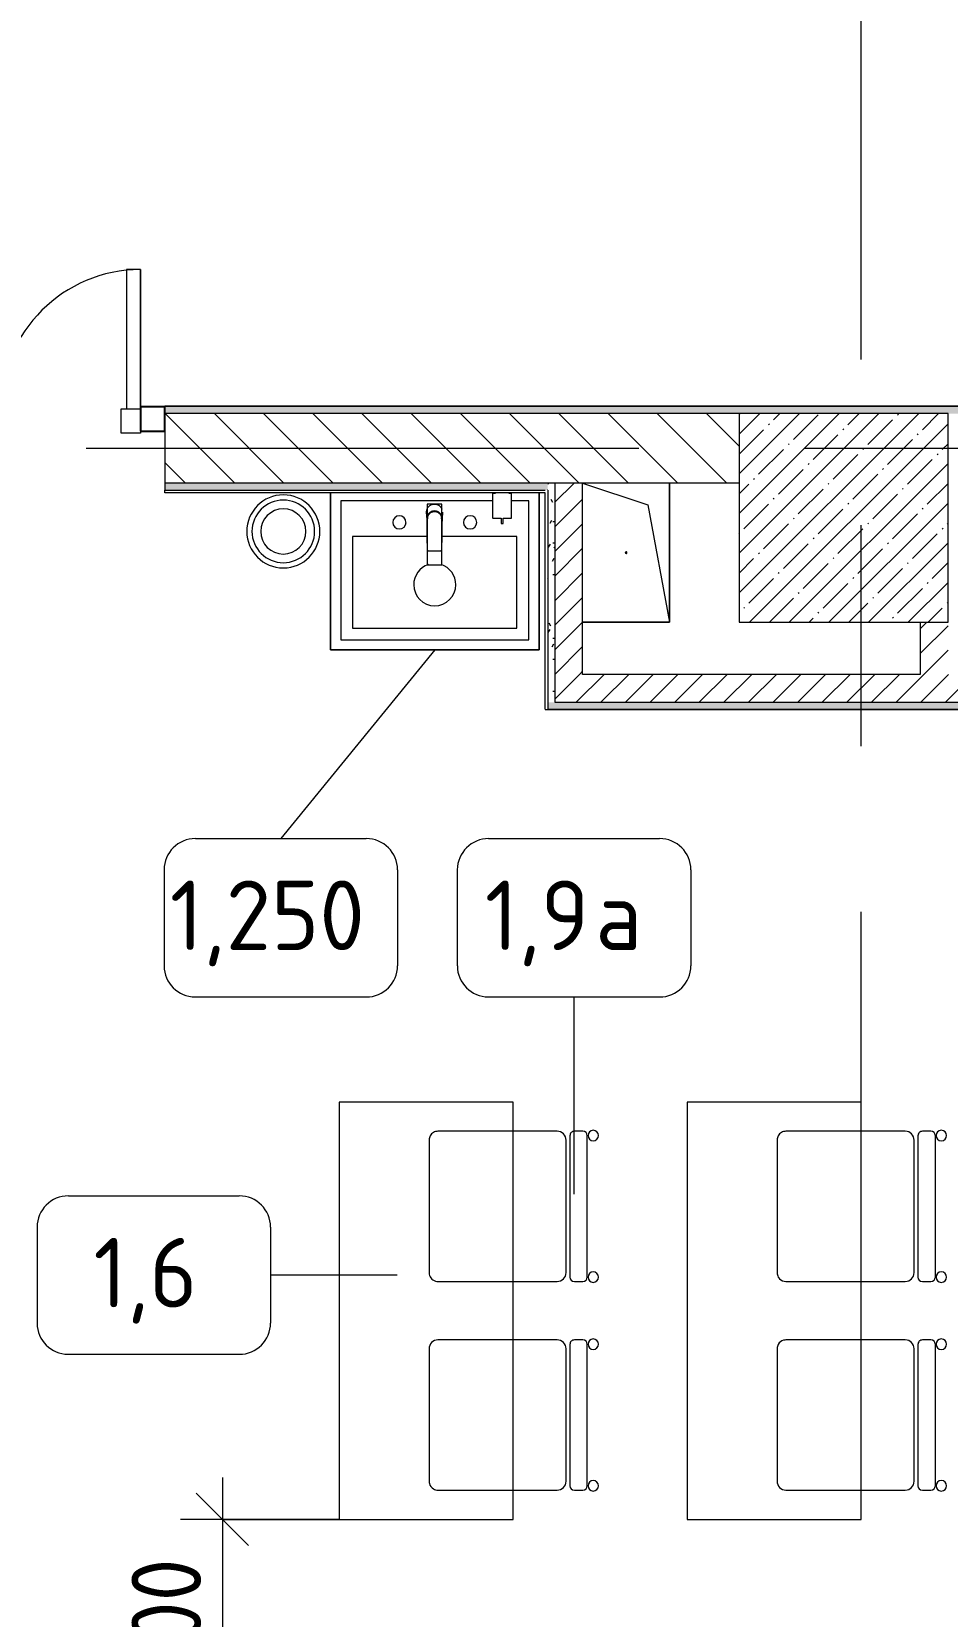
# Model space of a CAD drawing. Header units: millimetres. Extents: x 957 to 217451, y -8553 to 29000.
# Drawn here: x 44120 to 46751, y 4441 to 8998 of the extents above; entities that cross this region are included whole.
import ezdxf

# ---------------------------------------------------------------- set-up
doc = ezdxf.new("R2010")
doc.units = ezdxf.units.MM
doc.linetypes.add('Осевая', pattern=[3175, 635, -476.25, 1587.5, -476.25])
for name, color, linetype, lineweight in [('0-1', 7, 'Continuous', 9), ('A-ANNO-DIMS', 7, 'Continuous', 9), ('A-ANNO-DIMS-100', 7, 'Continuous', 9), ('A-DETL-GENF', 7, 'Continuous', 9), ('A-GENM', 7, 'Continuous', 9), ('A-GLAZ-CWMG', 7, 'Continuous', 9), ('A-GLAZ-CWMG-1', 7, 'Continuous', 25), ('A-WALL', 7, 'Continuous', 9), ('I-FURN-IDEN', 7, 'Continuous', 9), ('I-WALL', 7, 'Continuous', 9), ('P-SANR-FIXT', 7, 'Continuous', 9), ('P-SANR-FIXT-2', 7, 'Continuous', 13), ('S-COLS', 7, 'Continuous', 9), ('Оси-2', 7, 'Осевая', 9)]:
    doc.layers.add(name, color=color, linetype=linetype, lineweight=lineweight)
for name, color, linetype, lineweight, true_color in [('A-DOOR-1', 7, 'Continuous', 9, 0xc0c0c0), ('A-WALL-1', 9, 'Continuous', 9, 0x808080), ('A-WALL-FNSH-1', 9, 'Continuous', 9, 0x808080), ('I-FURN-1', 9, 'Continuous', 9, 0x808080), ('P-SANR-FIXT-1', 9, 'Continuous', 13, 0x808080)]:
    doc.layers.add(name, color=color, linetype=linetype, lineweight=lineweight, true_color=true_color)
doc.styles.add('GOST Common_4', font='GOST_Common.ttf', dxfattribs={"height": 200})
doc.styles.add('ISOCPEUR_3', font='isocpeur.ttf', dxfattribs={"width": 0.9, "height": 200})
doc.dimstyles.new('ISO-2_0_0_9К_Средний_округл2', dxfattribs={"dimscale": 304.8, "dimtxt": 199.196235, "dimasz": 0.492126, "dimexe": 0.393701, "dimexo": 0, "dimgap": 0, "dimtad": 1, "dimdec": 0, "dimrnd": 10, "dimzin": 0, "dimdsep": 46, "dimtxsty": 'ISOCPEUR_3', "dimblk1": 'OBLIQUE', "dimblk2": 'OBLIQUE', "dimsah": 1, "dimcen": 0.09, "dimdle": 0.393701, "dimazin": 0, "dimtfac": 1, "dimtdec": 4, "dimtix": 1, "dimtmove": 0, "dimatfit": 3, "dimfxl": 1, "dimtvp": 1, "dimtolj": 1, "dimtzin": 0, "dimarcsym": 2})
pattern_1 = [(45, (29493.174, 0), (-35.35534, 35.35534), [])]
pattern_2 = [(0, (29493.174, 0), (121.92, 30.48), [10.058, -81.382, 10.058, -81.382, -487.68]), (0, (29493.174, 0), (121.92, 30.48), [-182.88, 10.058, -172.822, 10.058, -81.382, -213.36]), (0, (29493.174, 0), (121.92, 30.48), [-457.2, 10.058, -50.902, 10.058, -142.342]), (120, (29538.894, 15.24), (-87.356454, 90.345817), [10.058, -81.382, 10.058, -81.382, -487.68]), (120, (29538.894, 15.24), (-87.356454, 90.345817), [-182.88, 10.058, -172.822, 10.058, -81.382, -213.36]), (120, (29538.894, 15.24), (-87.356454, 90.345817), [-457.2, 10.058, -50.902, 10.058, -142.342]), (240, (29554.134, 76.2), (-34.563546, -120.825817), [10.058, -81.382, 10.058, -81.382, -487.68]), (240, (29554.134, 76.2), (-34.563546, -120.825817), [-182.88, 10.058, -172.822, 10.058, -81.382, -213.36]), (240, (29554.134, 76.2), (-34.563546, -120.825817), [-457.2, 10.058, -50.902, 10.058, -142.342])]

# ---------------------------------------------------------------- blocks, each defined once
blk = doc.blocks.new('GM_Отверстие прямоугольное _в плите_ - Отверстие-V40-План расстановки мебели и оборудования 3 этажа в осях 1-12')
at = {"layer": 'A-GENM'}
for p, q in [((-200, 125), (200, 125)), ((200, 125), (-200, 125)), ((-137.5, 62.5), (200, 125)), ((200, 125), (200, -125)), ((200, -125), (200, 125)), ((-200, -125), (-137.5, 62.5))]:
    blk.add_line(p, q, dxfattribs=at)
for start, end in [(360, 180), (180, 360)]:
    blk.add_arc((0, 0), 2.5, start, end, dxfattribs=at)
blk = doc.blocks.new('BSC_Колонна _Прямоугольная - 600х600-V43-План расстановки мебели и оборудования 3 этажа в осях 1-12')
at = {"layer": 'S-COLS'}
h = blk.add_hatch(dxfattribs=at)
h.set_pattern_fill('FP_31', color=256, style=0, pattern_type=2)
h.set_pattern_definition([(45, (-16960, -7600), (-57.02463, 57.02463), []), (45, (-16902.975, -7600), (-57.02463, 57.02463), [100.806, -20.161, 3.353, -16.808])])
h.paths.add_polyline_path([(259.7, -300), (300, -300), (300, 300), (-300, 300), (-300, -300)])
for p, q in [((300, 300), (-300, 300)), ((-300, 300), (-300, -300)), ((300, -300), (300, 300)), ((-300, -300), (300, -300))]:
    blk.add_line(p, q, dxfattribs=at)
blk = doc.blocks.new('Стул Breuer - 1_9а-V72-План расстановки мебели и оборудования 3 этажа в осях 1-12')
at = {"layer": 'I-FURN-1'}
for p, q in [((190.5, 241.3), (-190.5, 241.3)), ((-215.9, 215.9), (-215.9, 0)), ((215.9, 0), (215.9, 215.9)), ((-215.9, 0), (-215.9, -127)), ((215.9, -127), (215.9, 0)), ((-215.9, -176.2), (-215.9, -200.8)), ((203.2, -163.5), (-203.2, -163.5)), ((-190.5, -152.4), (190.5, -152.4)), ((215.9, -200.8), (215.9, -176.2)), ((-203.2, -213.5), (203.2, -213.5))]:
    blk.add_line(p, q, dxfattribs=at)
for centre, radius, start, end in [((-190.5, 215.9), 25.4, 90, 165), ((190.5, 215.9), 25.4, 75, 90), ((190.5, 215.9), 25.4, 60, 75), ((190.5, 215.9), 25.4, 45, 60), ((190.5, 215.9), 25.4, 30, 45), ((190.5, 215.9), 25.4, 15, 30), ((-190.5, 215.9), 25.4, 165, 180), ((190.5, 215.9), 25.4, 0, 15), ((-190.5, -127), 25.4, 180, 270), ((190.5, -127), 25.4, 270, 360), ((-203.2, -176.2), 12.7, 90, 180), ((203.2, -176.2), 12.7, 360, 90), ((-203.5, -230.6), 15.1, 360, 180), ((-203.2, -200.8), 12.7, 180, 270), ((203.7, -230.6), 15.1, 360, 180), ((203.2, -200.8), 12.7, 270, 360), ((-203.5, -230.6), 15.1, 180, 360), ((203.7, -230.6), 15.1, 180, 360)]:
    blk.add_arc(centre, radius, start, end, dxfattribs=at)
blk = doc.blocks.new('Стул Breuer - 1_9а-V73-План расстановки мебели и оборудования 3 этажа в осях 1-12')
at = {"layer": 'I-FURN-1'}
for p, q in [((190.5, 241.3), (-190.5, 241.3)), ((-215.9, 215.9), (-215.9, 0)), ((215.9, 0), (215.9, 215.9)), ((-215.9, 0), (-215.9, -127)), ((215.9, -127), (215.9, 0)), ((-215.9, -176.2), (-215.9, -200.8)), ((203.2, -163.5), (-203.2, -163.5)), ((-190.5, -152.4), (190.5, -152.4)), ((215.9, -200.8), (215.9, -176.2)), ((-203.2, -213.5), (203.2, -213.5))]:
    blk.add_line(p, q, dxfattribs=at)
for centre, radius, start, end in [((-190.5, 215.9), 25.4, 150, 180), ((-190.5, 215.9), 25.4, 105, 150), ((-190.5, 215.9), 25.4, 90, 105), ((190.5, 215.9), 25.4, 45, 90), ((190.5, 215.9), 25.4, 0, 45), ((-190.5, -127), 25.4, 180, 270), ((190.5, -127), 25.4, 270, 360), ((-203.2, -176.2), 12.7, 90, 180), ((203.2, -176.2), 12.7, 360, 90), ((-203.5, -230.6), 15.1, 360, 180), ((-203.2, -200.8), 12.7, 180, 270), ((203.7, -230.6), 15.1, 360, 180), ((203.2, -200.8), 12.7, 270, 360), ((-203.5, -230.6), 15.1, 180, 360), ((203.7, -230.6), 15.1, 180, 360)]:
    blk.add_arc(centre, radius, start, end, dxfattribs=at)
blk = doc.blocks.new('Стул Breuer - 1_9а-V74-План расстановки мебели и оборудования 3 этажа в осях 1-12')
at = {"layer": 'I-FURN-1'}
for p, q in [((190.5, 241.3), (-190.5, 241.3)), ((-215.9, 215.9), (-215.9, 0)), ((215.9, 0), (215.9, 215.9)), ((-215.9, 0), (-215.9, -127)), ((215.9, -127), (215.9, 0)), ((-215.9, -176.2), (-215.9, -200.8)), ((203.2, -163.5), (-203.2, -163.5)), ((-190.5, -152.4), (190.5, -152.4)), ((215.9, -200.8), (215.9, -176.2)), ((-203.2, -213.5), (203.2, -213.5))]:
    blk.add_line(p, q, dxfattribs=at)
for centre, radius, start, end in [((-190.5, 215.9), 25.4, 135, 180), ((-190.5, 215.9), 25.4, 120, 135), ((-190.5, 215.9), 25.4, 90, 120), ((190.5, 215.9), 25.4, 60, 90), ((190.5, 215.9), 25.4, 30, 60), ((190.5, 215.9), 25.4, 0, 30), ((-190.5, -127), 25.4, 180, 270), ((190.5, -127), 25.4, 270, 360), ((-203.2, -176.2), 12.7, 90, 180), ((203.2, -176.2), 12.7, 360, 90), ((-203.5, -230.6), 15.1, 360, 180), ((-203.2, -200.8), 12.7, 180, 270), ((203.7, -230.6), 15.1, 360, 180), ((203.2, -200.8), 12.7, 270, 360), ((-203.5, -230.6), 15.1, 180, 360), ((203.7, -230.6), 15.1, 180, 360)]:
    blk.add_arc(centre, radius, start, end, dxfattribs=at)
blk = doc.blocks.new('Стул Breuer - 1_9а-V75-План расстановки мебели и оборудования 3 этажа в осях 1-12')
at = {"layer": 'I-FURN-1'}
for p, q in [((190.5, 241.3), (-190.5, 241.3)), ((-215.9, 215.9), (-215.9, 0)), ((215.9, 0), (215.9, 215.9)), ((-215.9, 0), (-215.9, -127)), ((215.9, -127), (215.9, 0)), ((-215.9, -176.2), (-215.9, -200.8)), ((203.2, -163.5), (-203.2, -163.5)), ((-190.5, -152.4), (190.5, -152.4)), ((215.9, -200.8), (215.9, -176.2)), ((-203.2, -213.5), (203.2, -213.5))]:
    blk.add_line(p, q, dxfattribs=at)
for centre, radius, start, end in [((-190.5, 215.9), 25.4, 135, 180), ((-190.5, 215.9), 25.4, 90, 135), ((190.5, 215.9), 25.4, 60, 90), ((190.5, 215.9), 25.4, 15, 60), ((190.5, 215.9), 25.4, 0, 15), ((-190.5, -127), 25.4, 180, 270), ((190.5, -127), 25.4, 270, 360), ((-203.2, -176.2), 12.7, 90, 180), ((203.2, -176.2), 12.7, 360, 90), ((-203.5, -230.6), 15.1, 360, 180), ((-203.2, -200.8), 12.7, 180, 270), ((203.7, -230.6), 15.1, 360, 180), ((203.2, -200.8), 12.7, 270, 360), ((-203.5, -230.6), 15.1, 180, 360), ((203.7, -230.6), 15.1, 180, 360)]:
    blk.add_arc(centre, radius, start, end, dxfattribs=at)
blk = doc.blocks.new('Стол базовый прямоугольный - 1_6-26174022-План расстановки мебели и оборудования 3 этажа в осях 1-12')
at = {"layer": 'I-FURN-1'}
for p, q in [((600, 250), (-600, 250)), ((-600, 250), (-600, -250)), ((600, -250), (600, 250)), ((-600, -250), (600, -250))]:
    blk.add_line(p, q, dxfattribs=at)
blk = doc.blocks.new('сифон - Для раковины-V125-План расстановки мебели и оборудования 3 этажа в осях 1-12')
at = {"layer": 'P-SANR-FIXT-1'}
for p, q in [((191.2, 40), (191.1, 40)), ((191.1, -40), (191.1, 40)), ((191.1, -40), (191.2, -40))]:
    blk.add_line(p, q, dxfattribs=at)
blk = doc.blocks.new('смеситель для раковины - Default-V126-План расстановки мебели и оборудования 3 этажа в осях 1-12')
at = {"layer": '0-1'}
for p, q in [((21, 151.6), (-21, 151.6)), ((20.3, 111.8), (-20.3, 111.8)), ((-22.8, 2.9), (-21.7, 15.4)), ((-20.7, 17.2), (-20.7, 16.7)), ((-20.3, 19.4), (-20.3, 15.8)), ((20.3, 15.8), (20.3, 19.4)), ((20.8, 16.7), (20.8, 17.2))]:
    blk.add_line(p, q, dxfattribs=at)
at = {"layer": '0-1', "flags": 128}
for points in [[(-21, 151.3), (-21, 147.9), (-21, 145.7), (-21, 145.2), (-21, 144.9), (-21, 144.8), (-21, 144.7), (-21, 144.7)], [(21, 89.1), (21, 88.6), (21, 88.3), (21, 88.3)], [(21.7, 15.4), (22.3, 8.3), (22.8, 2.9)]]:
    blk.add_lwpolyline(points, dxfattribs=at)
at = {"layer": 'P-SANR-FIXT-1'}
for p, q in [((21, 151.6), (-21, 151.6)), ((-21, 151.6), (-21, -23)), ((21, -23), (21, 151.6)), ((-20.3, 111.8), (-20.3, 111.8)), ((-20.3, 111.8), (-20.3, 109.7)), ((20.3, 109.7), (20.3, 111.8)), ((20.3, 111.8), (20.3, 111.8)), ((-21, -23), (21, -23))]:
    blk.add_line(p, q, dxfattribs=at)
at = {"layer": 'P-SANR-FIXT-1', "flags": 128}
for points in [[(-21, 144), (-21, 91), (-21, 37.9)], [(21, 37.9), (21, 91), (21, 144)], [(-20.3, 19.4), (-20.3, 60.2), (-20.3, 109.7)], [(20.3, 109.7), (20.3, 60.2), (20.3, 19.4)], [(-20.3, 15.8), (-20.3, 17.1), (-20.3, 18.4)], [(20.3, 18.4), (20.3, 17.1), (20.3, 15.8)], [(21, 17.1), (21, 22.3), (21, 27.5), (21, 32.7), (21, 37.9)], [(21, 15.1), (21, 15.6), (21, 16.1), (21, 16.6), (21, 17.1)], [(22.9, -1.8), (22.4, 2.9), (22, 7.6), (21.5, 12.3), (21.1, 17.1)], [(21.1, 17.1), (21.5, 12.3), (22, 7.6), (22.4, 2.9), (22.9, -1.8)]]:
    blk.add_lwpolyline(points, dxfattribs=at)
at = {"layer": 'P-SANR-FIXT-1'}
for centre, major_axis, ratio, start_param, end_param in [((-9809.3, 72.1), (-9788.3, 0.5), 0.986286, 3.135948, 3.138103), ((0, 17.2), (20.8, 0), 0.98634, 3.060685, 3.141593), ((0, 17.2), (20.8, 0), 0.98634, 3.141593, 3.395551), ((0, 17.2), (20.8, 0), 0.98634, 3.707105, 3.769911), ((0, 17.2), (20.8, 0), 0.98634, 5.654867, 5.717635), ((0, 17.2), (-20.8, 0), 0.98634, 2.887544, 3.141593), ((0, 17.2), (20.8, 0), 0.98634, 0, 0.080911), ((0, 17.2), (20.8, 0), 0.98634, 4.154533, 5.270098)]:
    blk.add_ellipse(centre, major_axis=major_axis, ratio=ratio, start_param=start_param, end_param=end_param, dxfattribs=at)
for points, knots in [([(-21, 151.6), (-21, 151.7), (-21, 151.5), (-21, 150.5), (-21, 148.7), (-21, 146.9), (-21, 145.2), (-21, 144.4), (-21, 144)], [0.4444444, 0.4444444, 0.4444444, 0.4444444, 0.5555556, 0.6666667, 0.7777778, 0.8888889, 0.9444444, 1, 1, 1, 1]), ([(21, 144), (21, 144.4), (21, 145.2), (21, 146.9), (21, 148.7), (21, 150.5), (21, 151.5), (21, 151.7), (21, 151.6)], [0, 0, 0, 0, 0.0555556, 0.1111111, 0.2222222, 0.3333333, 0.4444444, 0.5555556, 0.5555556, 0.5555556, 0.5555556]), ([(-21.8, 13.9), (-21.8, 14.6), (-21.7, 16.1), (-21.6, 18.9), (-21.5, 22.1), (-21.5, 25.2), (-21.4, 27.9), (-21.4, 30), (-21.4, 31.8), (-21.3, 33.4), (-21.3, 34.5), (-21.3, 35.6), (-21.3, 37), (-21.3, 38.7), (-21.2, 41), (-21.2, 44.2), (-21.2, 48.8), (-21.1, 54.3), (-21.1, 59.3), (-21.1, 63.2), (-21.1, 66.1), (-21.1, 68.8), (-21.1, 72.5), (-21, 78.9), (-21, 84.5), (-21, 88.1)], [0, 0, 0, 0, 0.083333, 0.166667, 0.25, 0.333333, 0.375, 0.416667, 0.458333, 0.479167, 0.5, 0.520833, 0.541667, 0.583333, 0.625, 0.666667, 0.708333, 0.75, 0.791667, 0.8125, 0.833333, 0.854167, 0.875, 0.916667, 1, 1, 1, 1]), ([(21, 88.1), (21, 84.5), (21, 78.9), (21.1, 72.5), (21.1, 68.8), (21.1, 66.1), (21.1, 63.2), (21.1, 59.3), (21.2, 54.3), (21.2, 48.8), (21.2, 44.2), (21.3, 41), (21.3, 38.7), (21.3, 37), (21.3, 35.6), (21.3, 34.5), (21.3, 33.4), (21.4, 31.8), (21.4, 30), (21.4, 27.9), (21.5, 25.2), (21.5, 22.1), (21.6, 18.9), (21.7, 16.1), (21.8, 14.6), (21.8, 13.9)], [0, 0, 0, 0, 0.083333, 0.125, 0.145833, 0.166667, 0.1875, 0.208333, 0.25, 0.291667, 0.333333, 0.375, 0.416667, 0.458333, 0.479167, 0.5, 0.520833, 0.541667, 0.583333, 0.625, 0.666667, 0.75, 0.833333, 0.916667, 1, 1, 1, 1]), ([(-21.1, 17.1), (-21.2, 16.5), (-21.3, 15.4), (-21.5, 13.7), (-21.6, 11.8), (-21.9, 9.3), (-22.1, 7.6), (-22.4, 5.3), (-22.6, 3), (-22.8, 1.4), (-22.9, 0.3)], [0, 0, 0, 0, 0.1, 0.2, 0.3, 0.4, 0.6, 0.7, 0.8, 1, 1, 1, 1]), ([(-22.6, 3.6), (-22.6, 3.8), (-22.5, 4.4), (-22.4, 5.5), (-22.3, 6.9), (-22.2, 8.4), (-22, 10.9), (-21.9, 12.9), (-21.8, 13.9)], [0.3178487, 0.3178487, 0.3178487, 0.3178487, 0.375, 0.5, 0.625, 0.75, 0.875, 1, 1, 1, 1]), ([(21, 15.1), (20.9, 14), (20.5, 11.7), (19.3, 8.5), (17.6, 5.5), (14.8, 1.9), (11.1, -0.9), (6.8, -2.8), (3.4, -3.6), (0, -3.8), (-4.5, -3.5), (-10.1, -1.7), (-14.7, 1.9), (-17.6, 5.5), (-19.3, 8.4), (-20.5, 11.7), (-20.9, 13.9), (-21, 15)], [0, 0, 0, 0, 0.055556, 0.111111, 0.166667, 0.222222, 0.333333, 0.388889, 0.444444, 0.5, 0.555556, 0.666667, 0.777778, 0.833333, 0.888889, 0.944444, 1, 1, 1, 1]), ([(20.3, 19.4), (20.3, 18.2), (20.2, 15.9), (19.3, 12.3), (18, 9.6), (16.8, 7.5), (15.7, 6), (14.5, 4.7), (12.8, 3), (10.4, 1.2), (7.1, -0.4), (2.4, -1.7), (-2.5, -1.7), (-7.1, -0.4), (-10.9, 1.5), (-13.6, 3.7), (-15.4, 5.7), (-16.5, 7.1), (-17.7, 9), (-18.9, 11.5), (-20, 15), (-20.3, 17.7), (-20.3, 19.4)], [0, 0, 0, 0, 0.055556, 0.111111, 0.166667, 0.194444, 0.222222, 0.25, 0.277778, 0.333333, 0.388889, 0.444444, 0.555556, 0.611111, 0.666667, 0.75, 0.770833, 0.791667, 0.833333, 0.875, 0.916667, 1, 1, 1, 1]), ([(20.3, 15.8), (20.3, 13.7), (19.8, 10.7), (17.9, 6.9), (16.3, 4.7), (14.8, 3.1), (13, 1.5), (11.1, 0.2), (9, -0.8), (7.3, -1.5), (5.5, -2), (3.6, -2.4), (1.4, -2.7), (-0.9, -2.7), (-3.3, -2.5), (-5.5, -2), (-7.7, -1.3), (-9.8, -0.4), (-11.7, 0.6), (-13.5, 1.9), (-15.1, 3.4), (-16.9, 5.4), (-19.5, 9.5), (-20.3, 13.2), (-20.3, 15.8)], [0, 0, 0, 0, 0.111111, 0.166667, 0.222222, 0.25, 0.277778, 0.333333, 0.361111, 0.388889, 0.416667, 0.444444, 0.479167, 0.513889, 0.548611, 0.583333, 0.618056, 0.652778, 0.6875, 0.722222, 0.756944, 0.791667, 0.861111, 1, 1, 1, 1]), ([(21.1, 19.2), (21.3, 18.6), (21.7, 16.8), (21.8, 15.1), (21.8, 13.9)], [0.8206896, 0.8206896, 0.8206896, 0.8206896, 0.8888889, 1, 1, 1, 1]), ([(21.1, 17.1), (21.1, 16.7), (21.2, 16), (21.3, 15), (21.4, 13.9), (21.6, 12.5), (21.8, 10.8), (22, 8.7), (22.2, 6.9), (22.4, 5.5), (22.5, 4.5), (22.6, 3.4), (22.7, 2.4), (22.8, 1.5), (22.9, 0.8), (22.9, 0.4), (22.9, 0.3)], [0, 0, 0, 0, 0.0625, 0.125, 0.1875, 0.25, 0.375, 0.5, 0.625, 0.6875, 0.75, 0.8125, 0.875, 0.9375, 0.96875, 1, 1, 1, 1]), ([(21.8, 13.9), (21.8, 13.3), (21.9, 11.9), (22, 10), (22.2, 8.4), (22.2, 7.3), (22.3, 6.4), (22.4, 5.2), (22.6, 3.7), (22.8, 2), (22.9, 0.8), (22.9, 0.3)], [0, 0, 0, 0, 0.083333, 0.166667, 0.25, 0.333333, 0.416667, 0.5, 0.666667, 0.833333, 1, 1, 1, 1]), ([(22.1, 7), (22.2, 6.5), (22.8, 4.3), (23, 2), (22.9, 0.3)], [0.8, 0.8, 0.8, 0.8, 0.85, 1, 1, 1, 1]), ([(-4.9, -22.5), (-5.5, -22.3), (-7.7, -21.7), (-10.7, -20.5), (-13.4, -18.7), (-15.3, -17.2), (-17, -15.4), (-19, -12.9), (-20.6, -10.1), (-21.5, -8), (-21.7, -7.4)], [0.5555556, 0.5555556, 0.5555556, 0.5555556, 0.5833333, 0.6527778, 0.6875, 0.7222222, 0.7569444, 0.7916667, 0.8611111, 0.8888889, 0.8888889, 0.8888889, 0.8888889]), ([(22.9, -1.8), (22.6, -4.5), (21.7, -8.2), (19.1, -12.8), (16.7, -15.9), (13.7, -18.5), (10.4, -20.6), (6.8, -22.1), (3.4, -22.8), (0.5, -23), (-2.2, -22.9), (-3.9, -22.7), (-4.9, -22.5)], [0, 0, 0, 0, 0.1111111, 0.1666667, 0.2222222, 0.2777778, 0.3333333, 0.3888889, 0.4444444, 0.4791667, 0.5138889, 0.554802, 0.554802, 0.554802, 0.554802])]:
    blk.add_open_spline(points, degree=3, knots=knots, dxfattribs=at)
for points in [[(-22.9, 0.3), (-23, 2.1), (-22.8, 3.8), (-22.4, 5.5)], [(-21.8, 13.9), (-21.8, 15.7), (-21.5, 17.5), (-21.1, 19.2)], [(-21.1, 17.1), (-21.1, 16.7), (-21.1, 16), (-21, 15.3), (-21, 15)], [(21, 37.9), (21, 36.1), (21, 32.7), (21.1, 27.5), (21.1, 22.3), (21.1, 18.8), (21.1, 17.1)], [(21.1, 17.1), (21.1, 16.7), (21.1, 16.1), (21, 15.4), (21, 15.1)], [(22.9, 0.3), (22.8, 1.7), (22.5, 4.5), (22, 8.7), (21.5, 12.9), (21.2, 15.7), (21.1, 17.1)], [(22.9, 0.3), (22.9, -0.1), (22.9, -0.4), (22.9, -0.8)]]:
    blk.add_open_spline(points, degree=3, dxfattribs=at)
blk = doc.blocks.new('мусорная корзина - Round_ Metal-V127-План расстановки мебели и оборудования 3 этажа в осях 1-12')
at = {"layer": 'P-SANR-FIXT-1'}
for radius, start, end in [(105, 0, 180), (90, 360, 180), (65, 0, 180), (105, 180, 360), (90, 180, 360), (65, 180, 360)]:
    blk.add_arc((0, 0), radius, start, end, dxfattribs=at)
blk = doc.blocks.new('Мойка кухонная - Раковина Roca Victoria-N Unik 600х460 мм-V124-План расстановки мебели и оборудования 3 этажа в осях 1-12')
at = {"layer": 'P-SANR-FIXT'}
for p, q in [((166, 0), (-270, 0)), ((-270, 0), (-270, -400)), ((270, 0), (221, 0)), ((270, -400), (270, 0)), ((-21.6, -102.3), (-236.6, -102.3)), ((-236.6, -102.3), (-236.6, -366.4)), ((236.1, -102.3), (20.4, -102.3)), ((236.1, -366.4), (236.1, -102.3)), ((-270, -400), (270, -400)), ((-236.6, -366.4), (236.1, -366.4))]:
    blk.add_line(p, q, dxfattribs=at)
for centre, radius, start, end in [((-101.6, -61.9), 19, 90, 180), ((-101.6, -61.9), 19, 360, 90), ((101.6, -61.9), 19.1, 360, 180), ((-101.6, -61.9), 19, 180, 270), ((-101.6, -61.9), 19.1, 270, 360), ((101.6, -61.9), 19.1, 180, 360), ((0, -241.3), 60.5, 107.38, 180), ((0, -241.3), 60.5, 360, 72.6506), ((0, -241.3), 60.5, 180, 360)]:
    blk.add_arc(centre, radius, start, end, dxfattribs=at)
blk = doc.blocks.new('TOY_Диспансер мыло - Дозатор Elegance new 11654 019001 хром-30769669-План расстановки мебели и оборудования 3 этажа в осях 1-12')
at = {"layer": 'A-GENM'}
for p, q in [((122.2, 91.2), (99.5, 91.2)), ((127.9, 106.1), (122.2, 106.1)), ((122.2, 106.1), (122.2, 91.2)), ((127.9, 91.2), (127.9, 106.1)), ((150.5, 91.2), (127.9, 91.2)), ((97.5, 89.2), (97.5, 21.5)), ((152.5, 21.5), (152.5, 89.2)), ((99.5, 19.5), (105, 19.5)), ((105, 19.5), (105, 18)), ((145, 18), (145, 19.5)), ((145, 19.5), (150.5, 19.5))]:
    blk.add_line(p, q, dxfattribs=at)
for centre, start, end in [((99.5, 89.2), 90, 180), ((150.5, 89.2), 360, 90), ((99.5, 21.5), 180, 270), ((150.5, 21.5), 270, 0)]:
    blk.add_arc(centre, 2, start, end, dxfattribs=at)
blk = doc.blocks.new('Прямоугольный импост - 50 x 70 мм-31927764-План расстановки мебели и оборудования 3 этажа в осях 1-12')
at = {"layer": 'A-GLAZ-CWMG-1'}
for p, q in [((-70, 35), (0, 35)), ((-70, -35), (-70, 35)), ((0, 35), (0, -35)), ((0, -35), (-70, -35))]:
    blk.add_line(p, q, dxfattribs=at)
blk = doc.blocks.new('Дверь_Витражная_остекление_ - ДВН_ДАО_Главный вход_1200 в свету Д-22 _п_-31928779-План расстановки мебели и оборудования 3 этажа в осях 1-12')
at = {"layer": 'A-DETL-GENF'}
for p, q in [((-610, 930), (-650, 930)), ((-650, 930), (-650, 35)), ((-610, 30), (-610, 930)), ((650, 430), (610, 430)), ((610, 430), (610, 30)), ((650, 35), (650, 430)), ((-650, 30), (-610, 30)), ((-595, 30), (-650, 30)), ((-595, -40), (-595, 30)), ((595, -40), (595, 30)), ((595, 30), (650, 30)), ((610, 30), (650, 30)), ((-650, -35), (-650, -40)), ((-650, -40), (-595, -40)), ((650, -40), (595, -40)), ((650, -35), (650, -40))]:
    blk.add_line(p, q, dxfattribs=at)
at = {"layer": 'A-DOOR-1'}
for p, q in [((-650, 930), (-650, 35)), ((650, 430), (650, 35))]:
    blk.add_line(p, q, dxfattribs=at)
for centre, radius, start, end in [((-650, 30), 900, 360, 90), ((650, 30), 400, 90, 180)]:
    blk.add_arc(centre, radius, start, end, dxfattribs=at)
blk = doc.blocks.new('Марка_Мебель - В прямоуг_Balcon_Марка-25523697-План расстановки мебели и оборудования 3 этажа в осях 1-12')
at = {"layer": 'I-FURN-IDEN'}
for p, q in [((-2.455, 2.278), (2.455, 2.278)), ((-3.355, 1.378), (-3.355, -1.384)), ((3.355, 1.378), (3.355, -1.378)), ((-2.461, -2.278), (2.455, -2.278))]:
    blk.add_line(p, q, dxfattribs=at)
for centre, radius, start, end in [((-2.455, 1.378), 0.9, 90, 180), ((2.455, 1.378), 0.9, 0, 90), ((-2.461, -1.384), 0.893, 180, 270), ((2.455, -1.378), 0.9, 270, 0)]:
    blk.add_arc(centre, radius, start, end, dxfattribs=at)
blk = doc.blocks.new('DIMBLOCK52-План расстановки мебели и оборудования 3 этажа в осях 1-12')
at = {"layer": 'A-ANNO-DIMS-100'}
for p, q in [((44668.2, 4840.1), (44668.2, 4000.1)), ((45003.2, 4720.1), (44548.2, 4720.1)), ((44668.2, 4720.1), (45003.2, 4720.1)), ((45003.2, 4120.1), (44548.2, 4120.1)), ((44668.2, 4120.1), (45003.2, 4120.1))]:
    blk.add_line(p, q, dxfattribs=at)
at = {"layer": 'A-ANNO-DIMS-100', "lineweight": 20}
for p, q in [((44668.2, 4720.1), (44593.2, 4795.1)), ((44668.2, 4720.1), (44743.2, 4645.1)), ((44668.2, 4120.1), (44593.2, 4195.1)), ((44668.2, 4120.1), (44743.2, 4045.1))]:
    blk.add_line(p, q, dxfattribs=at)
at = {"layer": 'A-ANNO-DIMS-100', "color": 0, "insert": (44406.9, 4230.5), "char_height": 200, "width": 455.087, "attachment_point": 1, "rotation": 90, "line_spacing_factor": 1.149209, "style": 'ISOCPEUR_3'}
blk.add_mtext('600', dxfattribs=at)
blk = doc.blocks.new('_Oblique')
at = {"color": 0, "linetype": 'ByBlock', "lineweight": -2}
blk.add_line((-0.5, -0.5), (0.5, 0.5), dxfattribs=at)

msp = doc.modelspace()

# ---------------------------------------------------------------- hatches: boundary and pattern name
at = {"layer": 'I-WALL'}
h = msp.add_hatch(dxfattribs=at)
h.set_pattern_fill('FP_34', color=256, style=0, pattern_type=2)
h.set_pattern_definition(pattern_2)
h.paths.add_polyline_path([(59302.9, 7900), (60003.2, 7900), (60003.2, 7920), (56958.2, 7920), (56958.2, 7908), (56988.2, 7908), (56988.2, 7900), (59153.2, 7900)])
h.paths.add_polyline_path([(67780.8, 7900), (67780.8, 7920), (62503.2, 7920), (62503.2, 7900), (67763.2, 7900)])
h.paths.add_polyline_path([(55675.7, 7900), (55828.2, 7900), (55828.2, 7908), (55858.2, 7908), (55858.2, 7920), (53544.2, 7920), (53544.2, 7900), (55653.2, 7900)])
h.paths.add_polyline_path([(52003.2, 7900), (52104.2, 7900), (52104.2, 7920), (44502.5, 7920), (44502.5, 7900), (51403.2, 7900)])
h.paths.add_polyline_path([(40991.8, 7900), (43062.5, 7900), (43062.5, 7920), (36023.2, 7920), (36023.2, 7900), (40953.2, 7900)])
h.paths.add_polyline_path([(33251.4, 7900), (33523.2, 7900), (33523.2, 7920), (32778.2, 7920), (32778.2, 7908), (32833.2, 7908), (32833.2, 7900), (33243.2, 7900)])
h.paths.add_polyline_path([(31323.2, 7900), (31323.2, 7908), (31378.2, 7908), (31378.2, 7920), (30743.2, 7920), (30743.2, 7900)])
h = msp.add_hatch(dxfattribs=at)
h.set_pattern_fill('FP_8', color=256, style=0, pattern_type=2)
h.set_pattern_definition([(135, (29493.17, 0), (-70.7107, -70.7107), [])])
h.paths.add_polyline_path([(45535, 7700), (46153.2, 7700), (46153.2, 7900), (44502.5, 7900), (44502.5, 7700), (45366.7, 7700)])
h.paths.add_polyline_path([(39153.2, 7700), (41653.2, 7700), (41653.2, 7900), (40953.2, 7900), (40953.2, 7830), (40153.2, 7830), (40153.2, 7900), (37753.2, 7900), (37753.2, 7700), (38636, 7700)])
h.paths.add_polyline_path([(36023.2, 7700), (37153.2, 7700), (37153.2, 7900), (36023.2, 7900), (36023.2, 7702.6)])
h.paths.add_polyline_path([(42253.2, 7700), (43062.5, 7700), (43062.5, 7900), (42253.2, 7900), (42253.2, 7731.3)])
h.paths.add_polyline_path([(33293.9, 7700), (33523.2, 7700), (33523.2, 7900), (33243.2, 7900), (33243.2, 7700), (33251.4, 7700)])
h = msp.add_hatch(dxfattribs=at)
h.set_pattern_fill('FP_34', color=256, style=0, pattern_type=2)
h.set_pattern_definition(pattern_2)
h.paths.add_polyline_path([(45548.3, 7680), (45603.2, 7680), (45603.2, 7700), (44502.5, 7700), (44502.5, 7680), (45535, 7680)])
h.paths.add_polyline_path([(42274.2, 7680), (43062.5, 7680), (43062.5, 7700), (42273.2, 7700), (42273.2, 7680)])
h = msp.add_hatch(dxfattribs=at)
h.set_pattern_fill('FP_34', color=256, style=0, pattern_type=2)
h.set_pattern_definition(pattern_2)
h.paths.add_polyline_path([(45623.2, 7070), (45623.2, 7700), (45603.2, 7700), (45603.2, 7070)])
h = msp.add_hatch(dxfattribs=at)
h.set_pattern_fill('FP_22', color=256, style=0, pattern_type=2)
h.set_pattern_definition(pattern_1)
h.paths.add_polyline_path([(45623.2, 7150), (45703.2, 7150), (45703.2, 7700), (45623.2, 7700), (45623.2, 7539.8)])
h = msp.add_hatch(dxfattribs=at)
h.set_pattern_fill('FP_22', color=256, style=0, pattern_type=2)
h.set_pattern_definition(pattern_1)
h.paths.add_polyline_path([(46712.9, 7150), (46753.2, 7150), (46753.2, 7300), (46673.2, 7300), (46673.2, 7150)])
h = msp.add_hatch(dxfattribs=at)
h.set_pattern_fill('FP_22', color=256, style=0, pattern_type=2)
h.set_pattern_definition(pattern_1)
h.paths.add_polyline_path([(48753.2, 7070), (48753.2, 7150), (45623.2, 7150), (45623.2, 7070), (48041.4, 7070)])
h = msp.add_hatch(dxfattribs=at)
h.set_pattern_fill('FP_34', color=256, style=0, pattern_type=2)
h.set_pattern_definition(pattern_2)
h.paths.add_polyline_path([(48753.2, 7050), (48833.2, 7050), (48833.2, 7070), (45603.2, 7070), (45603.2, 7050), (48041.4, 7050)])

# ---------------------------------------------------------------- linework, layer by layer
at = {"layer": 'A-WALL'}
for p, q in [((46153.2, 7900), (44502.5, 7900)), ((46153.2, 7700), (44502.5, 7700))]:
    msp.add_line(p, q, dxfattribs=at)
at = {"layer": 'A-WALL-1'}
for p, q in [((44502.5, 7920), (44502.5, 7680)), ((52104.2, 7920), (44502.5, 7920)), ((45623.2, 7700), (45623.2, 7070)), ((45703.2, 7150), (45703.2, 7700)), ((46673.2, 7300), (46673.2, 7150)), ((46673.2, 7150), (45703.2, 7150)), ((45623.2, 7070), (48833.2, 7070)), ((45603.2, 7050), (48853.2, 7050))]:
    msp.add_line(p, q, dxfattribs=at)
at = {"layer": 'A-WALL-FNSH-1'}
for p, q in [((52104.2, 7921), (44502.5, 7921)), ((44502.5, 7921), (44502.5, 7920)), ((45595.2, 7050), (45595.2, 7049)), ((45595.2, 7049), (48854.2, 7049))]:
    msp.add_line(p, q, dxfattribs=at)
at = {"layer": 'I-FURN-1'}
for p, q in [((44978.3, 7671.7), (44978.3, 7220.5)), ((44978.3, 7220.5), (44978.3, 7671.7)), ((45578.3, 7220.5), (45578.3, 7672)), ((45578.3, 7672), (45578.3, 7220.5)), ((44978.3, 7220.5), (45578.3, 7220.5)), ((45578.3, 7220.5), (44978.3, 7220.5))]:
    msp.add_line(p, q, dxfattribs=at)
at = {"layer": 'I-FURN-IDEN'}
for p, q in [((45278.3, 7220.5), (44836.1, 6677.8)), ((45678.7, 5655.3), (45678.7, 6222.3)), ((45170.2, 5422.5), (44806.6, 5422.5))]:
    msp.add_line(p, q, dxfattribs=at)
at = {"layer": 'I-WALL'}
for p, q in [((44502.5, 7680), (45595.2, 7680)), ((44502.5, 7672), (44502.5, 7680)), ((45595.2, 7672), (44502.5, 7672)), ((45595.2, 7050), (45595.2, 7672)), ((45603.2, 7680), (45602.2, 7680)), ((45603.2, 7680), (45603.2, 7050)), ((45602.2, 7050), (45603.2, 7050))]:
    msp.add_line(p, q, dxfattribs=at)
at = {"layer": 'Оси-2'}
for p, q in [((46503.2, 593.7), (46503.2, 24898.1)), ((27290.7, 7800), (65753.2, 7800))]:
    msp.add_line(p, q, dxfattribs=at)

# ---------------------------------------------------------------- block references
at = {"layer": 'A-DOOR-1'}
msp.add_blockref('Дверь_Витражная_остекление_ - ДВН_ДАО_Главный вход_1200 в свету Д-22 _п_-31928779-План расстановки мебели и оборудования 3 этажа в осях 1-12', (43782.5, 7884), dxfattribs=at)
at = {"layer": 'A-GENM', "rotation": 270.0000000000001}
msp.add_blockref('GM_Отверстие прямоугольное _в плите_ - Отверстие-V40-План расстановки мебели и оборудования 3 этажа в осях 1-12', (45828.2, 7500), dxfattribs=at)
at = {"layer": 'A-GLAZ-CWMG', "extrusion": (0, 0, -1), "rotation": 180}
msp.add_blockref('Прямоугольный импост - 50 x 70 мм-31927764-План расстановки мебели и оборудования 3 этажа в осях 1-12', (-44502.5, 7884), dxfattribs=at)
at = {"layer": 'I-FURN-1'}
for name, p, rotation in [('Стол базовый прямоугольный - 1_6-26174022-План расстановки мебели и оборудования 3 этажа в осях 1-12', (45253.2, 5320.1), 269.9999999999999), ('Стол базовый прямоугольный - 1_6-26174022-План расстановки мебели и оборудования 3 этажа в осях 1-12', (46253.2, 5320.1), 269.9999999999999), ('Стул Breuer - 1_9а-V72-План расстановки мебели и оборудования 3 этажа в осях 1-12', (45503.2, 5620.1), 89.99999999999959), ('Стул Breuer - 1_9а-V74-План расстановки мебели и оборудования 3 этажа в осях 1-12', (46503.2, 5620.1), 89.99999999999959), ('Стул Breuer - 1_9а-V73-План расстановки мебели и оборудования 3 этажа в осях 1-12', (45503.2, 5020.1), 89.99999999999959), ('Стул Breuer - 1_9а-V75-План расстановки мебели и оборудования 3 этажа в осях 1-12', (46503.2, 5020.1), 89.99999999999959)]:
    msp.add_blockref(name, p, dxfattribs=dict(at, rotation=rotation))
at = {"layer": 'I-FURN-IDEN', "xscale": 99.99999999999993, "yscale": 99.99999999999993, "zscale": 99.99999999999993}
for p in [(44836.1, 6450), (45678.7, 6450), (44471.1, 5422.5)]:
    msp.add_blockref('Марка_Мебель - В прямоуг_Balcon_Марка-25523697-План расстановки мебели и оборудования 3 этажа в осях 1-12', p, dxfattribs=at)
at = {"layer": 'P-SANR-FIXT-1'}
msp.add_blockref('мусорная корзина - Round_ Metal-V127-План расстановки мебели и оборудования 3 этажа в осях 1-12', (44843.2, 7561), dxfattribs=at)
for name, p, rotation in [('сифон - Для раковины-V125-План расстановки мебели и оборудования 3 этажа в осях 1-12', (45278.3, 7480.5), 89.99999999999964), ('смеситель для раковины - Default-V126-План расстановки мебели и оборудования 3 этажа в осях 1-12', (45277.7, 7616.8), 180)]:
    msp.add_blockref(name, p, dxfattribs=dict(at, rotation=rotation))
at = {"layer": 'P-SANR-FIXT-2', "rotation": 180}
msp.add_blockref('TOY_Диспансер мыло - Дозатор Elegance new 11654 019001 хром-30769669-План расстановки мебели и оборудования 3 этажа в осях 1-12', (45596.8, 7690), dxfattribs=at)
at = {"layer": 'P-SANR-FIXT-2'}
msp.add_blockref('Мойка кухонная - Раковина Roca Victoria-N Unik 600х460 мм-V124-План расстановки мебели и оборудования 3 этажа в осях 1-12', (45278.3, 7649), dxfattribs=at)
at = {"layer": 'S-COLS'}
msp.add_blockref('BSC_Колонна _Прямоугольная - 600х600-V43-План расстановки мебели и оборудования 3 этажа в осях 1-12', (46453.2, 7600), dxfattribs=at)

# ---------------------------------------------------------------- texts
at = {"layer": 'I-FURN-IDEN', "char_height": 200, "attachment_point": 1, "style": 'GOST Common_4'}
for s, insert, width in [('1,250', (44517.1, 6557.1), 737.552), ('1,9', (45422.2, 6557.1), 384.81), ('\\fGOST Common|b0|i0|c204|p34|;а', (45739.7, 6557.1), 200.422), ('1,6', (44297.6, 5529.5), 384.81)]:
    msp.add_mtext(s, dxfattribs=dict(at, insert=insert, width=width))

# ---------------------------------------------------------------- dimensions: what is measured, and where the dimension line sits
at = {"layer": 'A-ANNO-DIMS'}
dim = msp.add_linear_dim(base=(44668.2, 4120.1), p1=(45003.2, 4720.1), p2=(45003.2, 4120.1), angle=90, dimstyle='ISO-2_0_0_9К_Средний_округл2', override={"dimpost": '<>', "dimfxl": 600}, dxfattribs=at)
dim.commit()
dim.dimension.update_dxf_attribs({"geometry": 'DIMBLOCK52-План расстановки мебели и оборудования 3 этажа в осях 1-12', "text_midpoint": (44568.2, 4420.1)})

doc.saveas('drawing.dxf')
